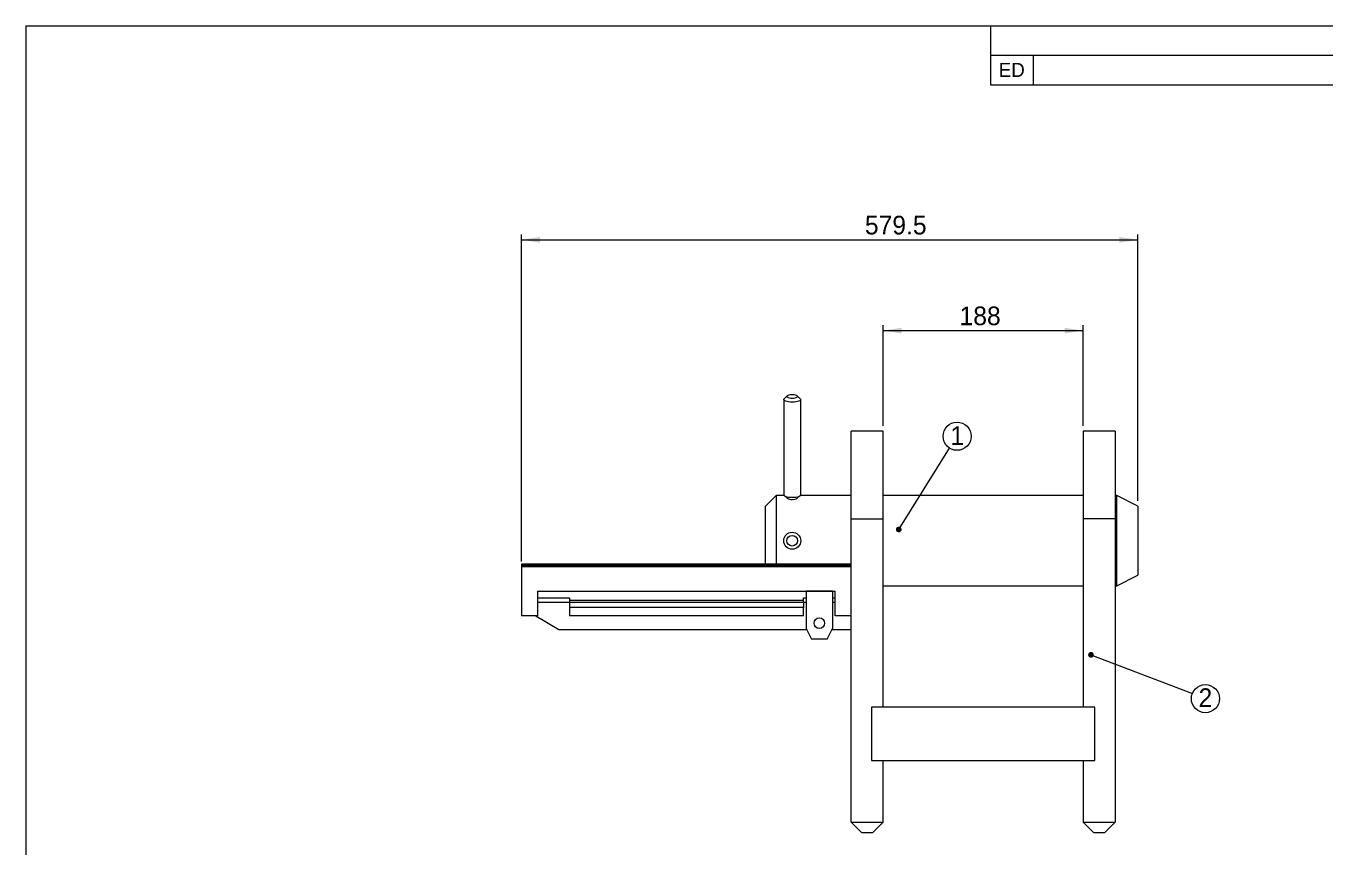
# Model space of a CAD drawing. Header units: millimetres. Extents: x 8 to 2090, y 25 to 1460.
# Drawn here: x 26 to 1248, y 687 to 1460 of the extents above; entities that cross this region are included whole.
import ezdxf

# ---------------------------------------------------------------- set-up
doc = ezdxf.new("R2010")
doc.units = ezdxf.units.MM
doc.header["$LTSCALE"] = 5
doc.layers.add('AM_0', color=7, linetype='Continuous', lineweight=25)
doc.layers.add('AM_5', color=3, linetype='Continuous')
doc.layers.add('AM_6', color=2, linetype='Continuous')
doc.styles.add('SLDTEXTSTYLE0', font='ARIAL.TTF', dxfattribs={"width": 0.948})
doc.styles.add('SLDTEXTSTYLE2', font='GOTHIC.TTF', dxfattribs={"width": 0.913})
doc.styles.get("Standard").update_dxf_attribs({"font": 'ARIAL.TTF'})
doc.dimstyles.new('SLDDIMSTYLE0', dxfattribs={"dimtxt": 17.5, "dimasz": 17.5, "dimexe": 0, "dimexo": 0.0625, "dimgap": 4.375, "dimtad": 1, "dimdec": 1, "dimrnd": 1e-09, "dimzin": 12, "dimdsep": 46, "dimtxsty": 'SLDTEXTSTYLE0', "dimsah": 1, "dimcen": 0.09, "dimadec": 0, "dimazin": 3, "dimtfac": 1, "dimtdec": 1, "dimtofl": 0, "dimtmove": 0, "dimatfit": 3, "dimfxl": 1, "dimfrac": 2, "dimtolj": 1, "dimtzin": 12, "dimarcsym": 0})
doc.dimstyles.new('SLDDIMSTYLE1', dxfattribs={"dimtxt": 0.18, "dimasz": 5.384615, "dimexe": 0, "dimexo": 0.0625, "dimgap": 0, "dimtad": 0, "dimtih": 1, "dimtoh": 1, "dimdec": 0, "dimrnd": 1e-09, "dimzin": 0, "dimdsep": 46, "dimtxsty": 'STANDARD', "dimblk1": 'DOT', "dimblk2": 'DOT', "dimsah": 1, "dimcen": 0.09, "dimadec": 0, "dimazin": 0, "dimtfac": 5.384615, "dimtdec": 0, "dimtofl": 0, "dimtmove": 0, "dimatfit": 3, "dimldrblk": 'DOT', "dimfxl": 1, "dimfrac": 2, "dimtolj": 1, "dimtzin": 0, "dimarcsym": 0})

# ---------------------------------------------------------------- blocks, each defined once
blk = doc.blocks.new('SW_TABLEANNOTATION_0')
at = {"layer": 'AM_0', "color": 0}
for p, q in [((0, 0), (0, -27.3)), ((0, 0), (40, 0)), ((40, 0), (905, 0)), ((905, 0), (1000, 0)), ((1000, 0), (1142, 0)), ((1142, 0), (1142, -27.3)), ((0, -27.3), (0, -55.3)), ((0, -27.3), (40, -27.3)), ((40, -27.3), (40, -55.3)), ((40, -27.3), (905, -27.3)), ((905, -27.3), (905, -55.3)), ((905, -27.3), (1000, -27.3)), ((1000, -27.3), (1000, -55.3)), ((1000, -27.3), (1142, -27.3)), ((1142, -27.3), (1142, -55.3)), ((0, -55.3), (40, -55.3)), ((40, -55.3), (905, -55.3)), ((905, -55.3), (1000, -55.3)), ((1000, -55.3), (1142, -55.3))]:
    blk.add_line(p, q, dxfattribs=at)
at = {"layer": 'AM_0', "color": 0, "attachment_point": 1}
for s, insert, char_height, style in [('EDITIONS', (540.9, -8.5), 10.58, 'SLDTEXTSTYLE2'), ('ED', (7.8, -34.7), 13.23, 'SLDTEXTSTYLE0'), ('ALTERATION', (417.1, -34.7), 13.23, 'SLDTEXTSTYLE0'), ('DATE', (929, -34.7), 13.23, 'SLDTEXTSTYLE0'), ('SIGNATURE', (1019.6, -34.7), 13.23, 'SLDTEXTSTYLE0')]:
    blk.add_mtext(s, dxfattribs=dict(at, insert=insert, char_height=char_height, style=style))
blk = doc.blocks.new('_D')
at = {"layer": 'AM_5'}
for p, q in [((832.1, 1084.2), (832.1, 1178.7)), ((832.1, 1173.7), (1020.1, 1173.7)), ((1020.1, 1084.2), (1020.1, 1178.7))]:
    blk.add_line(p, q, dxfattribs=at)
for points in [[(832.1, 1173.7), (849.6, 1171), (849.6, 1176.4)], [(1020.1, 1173.7), (1002.6, 1176.4), (1002.6, 1171)]]:
    blk.add_solid(points, dxfattribs=at)
at = {"layer": 'AM_5', "insert": (903.9, 1196.3), "char_height": 17.5, "attachment_point": 1, "style": 'SLDTEXTSTYLE0'}
blk.add_mtext('188', dxfattribs=at)
blk = doc.blocks.new('_D_1')
at = {"layer": 'AM_5'}
for p, q in [((492.1, 956.6), (492.1, 1264)), ((492.1, 1259), (1071.6, 1259)), ((1071.6, 1013.7), (1071.6, 1264))]:
    blk.add_line(p, q, dxfattribs=at)
for points in [[(492.1, 1259), (509.6, 1256.3), (509.6, 1261.7)], [(1071.6, 1259), (1054.1, 1261.7), (1054.1, 1256.3)]]:
    blk.add_solid(points, dxfattribs=at)
at = {"layer": 'AM_5', "insert": (814.9, 1281.6), "char_height": 17.5, "attachment_point": 1, "style": 'SLDTEXTSTYLE0'}
blk.add_mtext('579.5', dxfattribs=at)
blk = doc.blocks.new('SW_NOTE_0_1')
at = {"layer": 'AM_6', "color": 0}
blk.add_circle((7, 11.2), 13.2, dxfattribs=at)
at = {"layer": 'AM_6', "color": 0, "insert": (7.1, 20.6), "char_height": 17.5, "attachment_point": 2, "style": 'SLDTEXTSTYLE0'}
blk.add_mtext('1', dxfattribs=at)
blk = doc.blocks.new('_Dot')
at = {"color": 0, "linetype": 'ByBlock', "lineweight": -2}
blk.add_line((-0.5, 0), (-1, 0), dxfattribs=at)
at = {"color": 0, "linetype": 'ByBlock', "const_width": 0.5}
blk.add_lwpolyline([(-0.25, 0, 1), (0.25, 0, 1)], format="xyb", close=True, dxfattribs=at)
blk = doc.blocks.new('SW_NOTE_0_2')
at = {"layer": 'AM_6', "color": 0}
blk.add_circle((12.3, -4.7), 13.2, dxfattribs=at)
at = {"layer": 'AM_6', "color": 0, "insert": (12.3, 5), "char_height": 17.5, "attachment_point": 2, "style": 'SLDTEXTSTYLE0'}
blk.add_mtext('2', dxfattribs=at)

msp = doc.modelspace()

# ---------------------------------------------------------------- linework, layer by layer
at = {"layer": 'AM_0'}
for p, q in [((26.34, 1460.01), (26.34, 24.91)), ((26.34, 1460.01), (2075.04, 1460.01)), ((741.85, 1112.26), (739.01, 1109.71)), ((754.14, 1109.71), (751.31, 1112.26)), ((738.58, 1108.9), (738.58, 1019.51)), ((754.58, 1019.51), (754.58, 1108.9)), ((832.08, 1079.23), (802.08, 1079.23)), ((802.08, 996.73), (802.08, 1079.23)), ((832.08, 996.73), (832.08, 1079.23)), ((1050.08, 1079.23), (1020.08, 1079.23)), ((1020.08, 1079.23), (1020.08, 996.73)), ((1050.08, 1079.23), (1050.08, 996.73)), ((731.58, 1018.73), (721.58, 1008.73)), ((738.98, 1018.73), (731.58, 1018.73)), ((731.58, 1018.73), (731.58, 954.16)), ((739.01, 1018.7), (741.85, 1016.15)), ((751.31, 1016.15), (754.14, 1018.7)), ((802.08, 1018.73), (754.18, 1018.73)), ((1020.08, 1018.73), (832.08, 1018.73)), ((1051.58, 1018.73), (1050.08, 1018.73)), ((1071.58, 1008.73), (1051.58, 1018.73)), ((1051.58, 933.73), (1051.58, 1018.73)), ((721.58, 954.16), (721.58, 1008.73)), ((1071.58, 1008.73), (1071.58, 943.73)), ((802.08, 996.73), (832.08, 996.73)), ((802.08, 711.73), (802.08, 996.73)), ((832.08, 819.73), (832.08, 996.73)), ((1050.08, 996.73), (1020.08, 996.73)), ((1020.08, 996.73), (1020.08, 819.73)), ((1050.08, 996.73), (1050.08, 711.73)), ((802.08, 954.16), (492.08, 954.16)), ((492.08, 954.16), (492.08, 952.98)), ((802.08, 952.98), (492.08, 952.98)), ((492.08, 952.98), (492.08, 951.57)), ((802.08, 951.57), (492.08, 951.57)), ((492.08, 951.57), (492.08, 905.61)), ((1051.58, 933.73), (1071.58, 943.73)), ((507.08, 928.94), (507.08, 905.61)), ((507.08, 928.94), (787.08, 928.94)), ((759.58, 928.73), (759.58, 928.94)), ((784.58, 928.73), (759.58, 928.73)), ((759.58, 928.73), (759.58, 893.73)), ((784.58, 928.94), (784.58, 928.73)), ((784.58, 928.73), (784.58, 893.73)), ((787.08, 905.61), (787.08, 928.94)), ((832.08, 933.73), (1020.08, 933.73)), ((1050.08, 933.73), (1051.58, 933.73)), ((507.08, 922.58), (537.08, 922.58)), ((507.08, 918.34), (537.08, 918.34)), ((537.08, 922.58), (537.08, 920.1)), ((757.08, 920.1), (537.08, 920.1)), ((537.08, 920.1), (537.08, 918.16)), ((757.08, 918.16), (537.08, 918.16)), ((537.08, 918.16), (537.08, 913.39)), ((757.08, 922.58), (759.58, 922.58)), ((757.08, 920.1), (757.08, 922.58)), ((757.08, 918.16), (757.08, 920.1)), ((757.08, 918.34), (759.58, 918.34)), ((757.08, 918.16), (757.08, 913.39)), ((784.58, 922.58), (787.08, 922.58)), ((784.58, 918.34), (787.08, 918.34)), ((507.08, 905.61), (492.08, 905.61)), ((505.48, 905.61), (527.08, 892.88)), ((757.08, 913.39), (537.08, 913.39)), ((537.08, 913.39), (537.08, 905.61)), ((757.08, 905.61), (537.08, 905.61)), ((757.08, 905.61), (757.08, 913.39)), ((802.08, 905.61), (787.08, 905.61)), ((527.08, 892.88), (760, 892.88)), ((759.58, 893.73), (764.58, 883.73)), ((779.58, 883.73), (784.58, 893.73)), ((784.15, 892.88), (802.08, 892.88)), ((779.58, 883.73), (764.58, 883.73)), ((1031.08, 819.73), (821.08, 819.73)), ((821.08, 819.73), (821.08, 769.73)), ((1031.08, 769.73), (1031.08, 819.73)), ((821.08, 769.73), (1031.08, 769.73)), ((832.08, 711.73), (832.08, 769.73)), ((1020.08, 769.73), (1020.08, 711.73)), ((802.08, 711.73), (832.08, 711.73)), ((812.08, 701.73), (802.08, 711.73)), ((832.08, 711.73), (822.08, 701.73)), ((1020.08, 711.73), (1050.08, 711.73)), ((1020.08, 711.73), (1030.08, 701.73)), ((1040.08, 701.73), (1050.08, 711.73)), ((822.08, 701.73), (812.08, 701.73)), ((1040.08, 701.73), (1030.08, 701.73))]:
    msp.add_line(p, q, dxfattribs=at)
at = {"layer": 'AM_0', "flags": 128}
for points in [[(746.58, 1110.21), (747.93, 1110.27), (749.17, 1110.44), (750.23, 1110.7), (751.02, 1111.05), (751.47, 1111.44), (751.56, 1111.86), (751.29, 1112.28), (750.66, 1112.65), (749.73, 1112.96), (748.57, 1113.18), (747.26, 1113.29), (745.9, 1113.29), (744.58, 1113.18), (743.42, 1112.96), (742.49, 1112.65), (741.86, 1112.28), (741.59, 1111.86), (741.68, 1111.44), (742.14, 1111.05), (742.92, 1110.7), (743.98, 1110.44), (745.23, 1110.27), (746.58, 1110.21)], [(746.58, 1106.43), (744.86, 1106.49), (743.22, 1106.66), (741.73, 1106.94), (740.48, 1107.3), (739.51, 1107.75), (738.87, 1108.24), (738.59, 1108.77), (738.68, 1109.3), (739.01, 1109.71)], [(754.14, 1109.71), (754.47, 1109.3), (754.56, 1108.77), (754.28, 1108.24), (753.64, 1107.75), (752.67, 1107.3), (751.42, 1106.94), (749.94, 1106.66), (748.3, 1106.49), (746.58, 1106.43)], [(738.58, 1019.51), (738.59, 1019.37), (738.87, 1018.84), (739.51, 1018.35), (740.48, 1017.9), (741.73, 1017.54), (743.22, 1017.26), (744.86, 1017.09), (746.58, 1017.03)], [(746.58, 1017.03), (748.3, 1017.09), (749.94, 1017.26), (751.42, 1017.54), (752.67, 1017.9), (753.64, 1018.35), (754.28, 1018.84), (754.56, 1019.37), (754.58, 1019.51)]]:
    msp.add_lwpolyline(points, dxfattribs=at)
at = {"layer": 'AM_0'}
for centre, radius in [((746.58, 976.23), 8), ((746.58, 976.23), 5), ((772.08, 898.73), 5)]:
    msp.add_circle(centre, radius, dxfattribs=at)
for centre, radius, start, end in [((745.78, 1022.72), 7.66, 239.13115, 275.99067), ((747.26, 1023.25), 8.17, 265.19361, 299.68457)]:
    msp.add_arc(centre, radius, start, end, dxfattribs=at)

# ---------------------------------------------------------------- block references
msp.add_blockref('SW_TABLEANNOTATION_0', (933.04, 1460.01), dxfattribs=at)
at = {"layer": 'AM_6'}
for name, p in [('SW_NOTE_0_1', (894.59, 1063.2)), ('SW_NOTE_0_2', (1122.7, 832.46))]:
    msp.add_blockref(name, p, dxfattribs=at)

# ---------------------------------------------------------------- dimensions: what is measured, and where the dimension line sits
at = {"layer": 'AM_5'}
for base, p1, p2, picture, middle in [((1071.58, 1259.02), (492.08, 951.57), (1071.58, 1008.73), '_D_1', (845, 1259.02)), ((1020.08, 1173.72), (832.08, 1079.23), (1020.08, 1079.23), '_D', (923.97, 1173.72))]:
    dim = msp.add_linear_dim(base=base, p1=p1, p2=p2, dimstyle='SLDDIMSTYLE0', dxfattribs=at)
    dim.commit()
    dim.dimension.update_dxf_attribs({"geometry": picture, "text_midpoint": middle, "dimtype": 160})

# ---------------------------------------------------------------- leaders
at = {"layer": 'AM_6'}
for points in [[(846.75, 986.79), (894.59, 1063.2)], [(1027.41, 868.92), (1122.7, 832.46)]]:
    msp.add_leader(points, dimstyle='SLDDIMSTYLE1', dxfattribs=at)

doc.saveas('drawing.dxf')
